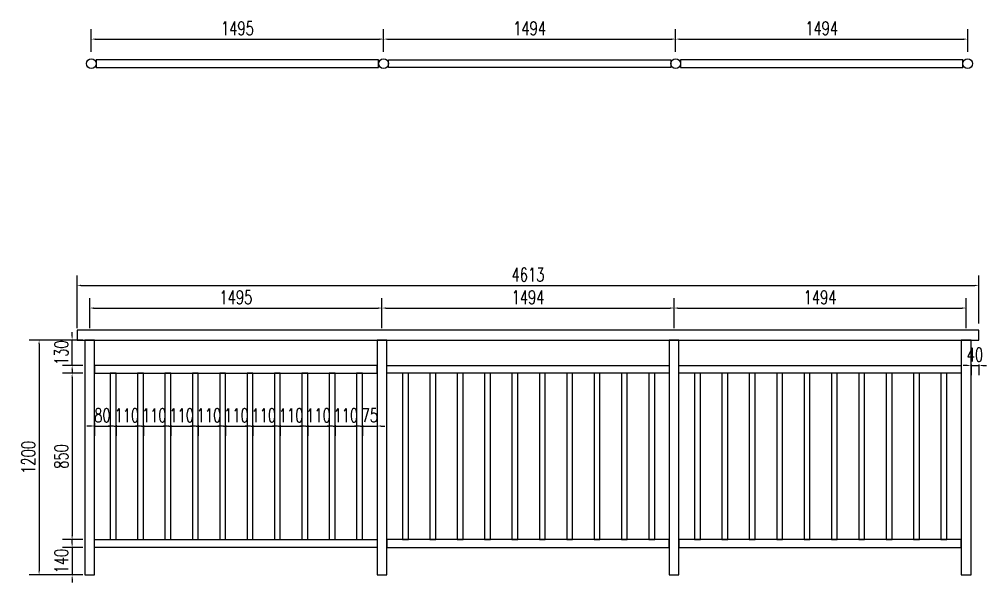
# Model space of a CAD drawing. Header units: millimetres. Extents: x -2430464 to 225692, y -180 to 1805330.
# Drawn here: x -1527160 to -1522212, y 614813 to 617692 of the extents above; entities that cross this region are included whole.
import ezdxf

# ---------------------------------------------------------------- set-up
doc = ezdxf.new("R2010")
doc.units = ezdxf.units.MM
doc.header["$LTSCALE"] = 1000
doc.layers.get('0').update_dxf_attribs({"linetype": 'CONTINUOUS'})
doc.layers.get('DEFPOINTS').update_dxf_attribs({"linetype": 'CONTINUOUS'})
for name, color, linetype in [('W-PLASTIC_RAILINGS塑木栏杆', 6, 'CONTINUOUS'), ('W-STEEL_FRAME钢架', 3, 'CONTINUOUS'), ('W-WOOD_FLOOR木地板', 30, 'CONTINUOUS'), ('景-通用-文字', 7, 'CONTINUOUS')]:
    doc.layers.add(name, color=color, linetype=linetype)
doc.styles.add('STANDARD_T3', font='simplex.shx', dxfattribs={"width": 0.7, "bigfont": 'gbcbig.shx'})
doc.dimstyles.new('W&&20', dxfattribs={"dimtxt": 70, "dimasz": 20, "dimexe": 50, "dimexo": 60, "dimgap": 20, "dimtad": 1, "dimdec": 0, "dimzin": 0, "dimdsep": 46, "dimtxsty": 'STANDARD_T3', "dimcen": 0.09, "dimclrd": 1, "dimclre": 1, "dimclrt": 7, "dimazin": 2, "dimtfac": 1, "dimtdec": 0, "dimtix": 1, "dimtmove": 2, "dimatfit": 3, "dimfxl": 0, "dimtolj": 1, "dimtzin": 0, "dimarcsym": 0})

# ---------------------------------------------------------------- blocks, each defined once
blk = doc.blocks.new('*D1352')
at = {"layer": 'DEFPOINTS', "color": 0, "transparency": 16777216}
for p in [(-1526865, 616052.8), (-1527059, 614852.8), (-1526825, 614852.8)]:
    blk.add_point(p, dxfattribs=at)
at = {"layer": 'W-WOOD_FLOOR木地板', "color": 1, "lineweight": -2, "transparency": 16777216}
for p, q in [((-1526925, 616052.8), (-1527109, 616052.8)), ((-1527059, 616032.8), (-1527059, 614872.8)), ((-1526885, 614852.8), (-1527109, 614852.8))]:
    blk.add_line(p, q, dxfattribs=at)
at = {"layer": 'W-WOOD_FLOOR木地板', "color": 1, "transparency": 16777216}
for points in [[(-1527062.4, 616032.8), (-1527055.7, 616032.8), (-1527059, 616052.8)], [(-1527062.4, 614872.8), (-1527055.7, 614872.8), (-1527059, 614852.8)]]:
    blk.add_solid(points, dxfattribs=at)
at = {"layer": 'W-WOOD_FLOOR木地板', "color": 7, "transparency": 16777216, "insert": (-1527114, 615452.8), "char_height": 70, "attachment_point": 5, "rotation": 90, "style": 'STANDARD_T3'}
blk.add_mtext('\\A1;1200', dxfattribs=at)
blk = doc.blocks.new('*D1339')
at = {"layer": 'DEFPOINTS', "color": 0, "transparency": 16777216}
for p in [(-1526775, 615882.8), (-1526890, 615032.8), (-1526775, 615032.8)]:
    blk.add_point(p, dxfattribs=at)
at = {"layer": 'W-WOOD_FLOOR木地板', "color": 1, "lineweight": -2, "transparency": 16777216}
for p, q in [((-1526835, 615882.8), (-1526940, 615882.8)), ((-1526890, 615862.8), (-1526890, 615052.8)), ((-1526835, 615032.8), (-1526940, 615032.8))]:
    blk.add_line(p, q, dxfattribs=at)
at = {"layer": 'W-WOOD_FLOOR木地板', "color": 1, "transparency": 16777216}
for points in [[(-1526893.4, 615862.8), (-1526886.7, 615862.8), (-1526890, 615882.8)], [(-1526893.4, 615052.8), (-1526886.7, 615052.8), (-1526890, 615032.8)]]:
    blk.add_solid(points, dxfattribs=at)
at = {"layer": 'W-WOOD_FLOOR木地板', "color": 7, "transparency": 16777216, "insert": (-1526945, 615457.8), "char_height": 70, "attachment_point": 5, "rotation": 90, "style": 'STANDARD_T3'}
blk.add_mtext('\\A1;850', dxfattribs=at)
blk = doc.blocks.new('*D1340')
at = {"layer": 'DEFPOINTS', "color": 0, "transparency": 16777216}
for p in [(-1526890, 616052.8), (-1526775, 616052.8), (-1526775, 615922.8)]:
    blk.add_point(p, dxfattribs=at)
at = {"layer": 'W-WOOD_FLOOR木地板', "color": 1, "lineweight": -2, "transparency": 16777216}
for p, q in [((-1526890, 616072.8), (-1526890, 616092.8)), ((-1526835, 616052.8), (-1526940, 616052.8)), ((-1526890, 615922.8), (-1526890, 616052.8)), ((-1526835, 615922.8), (-1526940, 615922.8)), ((-1526890, 615902.8), (-1526890, 615882.8))]:
    blk.add_line(p, q, dxfattribs=at)
at = {"layer": 'W-WOOD_FLOOR木地板', "color": 1, "transparency": 16777216}
for points in [[(-1526893.4, 616072.8), (-1526886.7, 616072.8), (-1526890, 616052.8)], [(-1526893.4, 615902.8), (-1526886.7, 615902.8), (-1526890, 615922.8)]]:
    blk.add_solid(points, dxfattribs=at)
at = {"layer": 'W-WOOD_FLOOR木地板', "color": 7, "transparency": 16777216, "insert": (-1526945, 615987.8), "char_height": 70, "attachment_point": 5, "rotation": 90, "style": 'STANDARD_T3'}
blk.add_mtext('\\A1;130', dxfattribs=at)
blk = doc.blocks.new('*D1353')
at = {"layer": 'DEFPOINTS', "color": 0, "transparency": 16777216}
for p in [(-1526775, 614992.8), (-1526890, 614852.8), (-1526775, 614852.8)]:
    blk.add_point(p, dxfattribs=at)
at = {"layer": 'W-WOOD_FLOOR木地板', "color": 1, "lineweight": -2, "transparency": 16777216}
for p, q in [((-1526890, 615012.8), (-1526890, 615032.8)), ((-1526835, 614992.8), (-1526940, 614992.8)), ((-1526890, 614992.8), (-1526890, 614852.8)), ((-1526835, 614852.8), (-1526940, 614852.8)), ((-1526890, 614832.8), (-1526890, 614812.8))]:
    blk.add_line(p, q, dxfattribs=at)
at = {"layer": 'W-WOOD_FLOOR木地板', "color": 1, "transparency": 16777216}
for points in [[(-1526893.3, 615012.8), (-1526886.6, 615012.8), (-1526890, 614992.8)], [(-1526893.3, 614832.8), (-1526886.6, 614832.8), (-1526890, 614852.8)]]:
    blk.add_solid(points, dxfattribs=at)
at = {"layer": 'W-WOOD_FLOOR木地板', "color": 7, "transparency": 16777216, "insert": (-1526945, 614922.8), "char_height": 70, "attachment_point": 5, "rotation": 90, "style": 'STANDARD_T3'}
blk.add_mtext('\\A1;140', dxfattribs=at)
blk = doc.blocks.new('*D1354')
at = {"layer": 'DEFPOINTS', "color": 0, "transparency": 16777216}
for p in [(-1525305, 616216.3), (-1526800, 616052.8), (-1525305, 616052.8)]:
    blk.add_point(p, dxfattribs=at)
at = {"layer": 'W-WOOD_FLOOR木地板', "color": 1, "lineweight": -2, "transparency": 16777216}
for p, q in [((-1526800, 616112.8), (-1526800, 616266.3)), ((-1525305, 616112.8), (-1525305, 616266.3)), ((-1526780, 616216.3), (-1525325, 616216.3))]:
    blk.add_line(p, q, dxfattribs=at)
at = {"layer": 'W-WOOD_FLOOR木地板', "color": 1, "transparency": 16777216}
for points in [[(-1526780, 616219.6), (-1526780, 616212.9), (-1526800, 616216.3)], [(-1525325, 616219.6), (-1525325, 616212.9), (-1525305, 616216.3)]]:
    blk.add_solid(points, dxfattribs=at)
at = {"layer": 'W-WOOD_FLOOR木地板', "color": 7, "transparency": 16777216, "insert": (-1526052.5, 616271.3), "char_height": 70, "attachment_point": 5, "style": 'STANDARD_T3'}
blk.add_mtext('\\A1;1495', dxfattribs=at)
blk = doc.blocks.new('*D1355')
at = {"layer": 'DEFPOINTS', "color": 0, "transparency": 16777216}
for p in [(-1523811, 616216.3), (-1525305, 616052.8), (-1523811, 616052.8)]:
    blk.add_point(p, dxfattribs=at)
at = {"layer": 'W-WOOD_FLOOR木地板', "color": 1, "lineweight": -2, "transparency": 16777216}
for p, q in [((-1525305, 616112.8), (-1525305, 616266.3)), ((-1523811, 616112.8), (-1523811, 616266.3)), ((-1525285, 616216.3), (-1523831, 616216.3))]:
    blk.add_line(p, q, dxfattribs=at)
at = {"layer": 'W-WOOD_FLOOR木地板', "color": 1, "transparency": 16777216}
for points in [[(-1525285, 616219.6), (-1525285, 616212.9), (-1525305, 616216.3)], [(-1523831, 616219.6), (-1523831, 616212.9), (-1523811, 616216.3)]]:
    blk.add_solid(points, dxfattribs=at)
at = {"layer": 'W-WOOD_FLOOR木地板', "color": 7, "transparency": 16777216, "insert": (-1524558, 616271.3), "char_height": 70, "attachment_point": 5, "style": 'STANDARD_T3'}
blk.add_mtext('\\A1;1494', dxfattribs=at)
blk = doc.blocks.new('*D1356')
at = {"layer": 'DEFPOINTS', "color": 0, "transparency": 16777216}
for p in [(-1522317, 616216.3), (-1523811, 616052.8), (-1522317, 616052.8)]:
    blk.add_point(p, dxfattribs=at)
at = {"layer": 'W-WOOD_FLOOR木地板', "color": 1, "lineweight": -2, "transparency": 16777216}
for p, q in [((-1523811, 616112.8), (-1523811, 616266.3)), ((-1522317, 616112.8), (-1522317, 616266.3)), ((-1523791, 616216.3), (-1522337, 616216.3))]:
    blk.add_line(p, q, dxfattribs=at)
at = {"layer": 'W-WOOD_FLOOR木地板', "color": 1, "transparency": 16777216}
for points in [[(-1523791, 616219.6), (-1523791, 616212.9), (-1523811, 616216.3)], [(-1522337, 616219.6), (-1522337, 616212.9), (-1522317, 616216.3)]]:
    blk.add_solid(points, dxfattribs=at)
at = {"layer": 'W-WOOD_FLOOR木地板', "color": 7, "transparency": 16777216, "insert": (-1523064, 616271.3), "char_height": 70, "attachment_point": 5, "style": 'STANDARD_T3'}
blk.add_mtext('\\A1;1494', dxfattribs=at)
blk = doc.blocks.new('*U1337')
at = {"layer": 'W-PLASTIC_RAILINGS塑木栏杆'}
blk.add_lwpolyline([(-15, -420), (15, -420), (15, 430), (-15, 430)], close=True, dxfattribs=at)
blk = doc.blocks.new('*U1338')
at = {"layer": 'W-PLASTIC_RAILINGS塑木栏杆', "color": 0, "linetype": 'ByBlock', "lineweight": -2, "transparency": 16777216}
for p in [(0, 0), (140, 0), (280, 0), (420, 0), (560, 0), (700, 0), (840, 0), (980, 0), (1120, 0), (1260, 0)]:
    blk.add_blockref('*U1337', p, dxfattribs=at)
blk = doc.blocks.new('*D1341')
at = {"layer": 'DEFPOINTS', "color": 0, "transparency": 16777216}
for p in [(-1526775, 615690.3), (-1526695, 615690.3), (-1526695, 615613.3)]:
    blk.add_point(p, dxfattribs=at)
at = {"layer": 'W-WOOD_FLOOR木地板', "color": 1, "lineweight": -2, "transparency": 16777216}
for p, q in [((-1526775, 615630.3), (-1526775, 615563.3)), ((-1526695, 615630.3), (-1526695, 615563.3)), ((-1526795, 615613.3), (-1526815, 615613.3)), ((-1526775, 615613.3), (-1526695, 615613.3)), ((-1526675, 615613.3), (-1526655, 615613.3))]:
    blk.add_line(p, q, dxfattribs=at)
at = {"layer": 'W-WOOD_FLOOR木地板', "color": 1, "transparency": 16777216}
for points in [[(-1526795, 615616.6), (-1526795, 615609.9), (-1526775, 615613.3)], [(-1526675, 615616.6), (-1526675, 615609.9), (-1526695, 615613.3)]]:
    blk.add_solid(points, dxfattribs=at)
at = {"layer": 'W-WOOD_FLOOR木地板', "color": 7, "transparency": 16777216, "insert": (-1526735, 615668.3), "char_height": 70, "attachment_point": 5, "style": 'STANDARD_T3'}
blk.add_mtext('\\A1;80', dxfattribs=at)
blk = doc.blocks.new('*D1342')
at = {"layer": 'DEFPOINTS', "color": 0, "transparency": 16777216}
for p in [(-1525825, 615737.2), (-1525715, 615737.2), (-1525715, 615613.3)]:
    blk.add_point(p, dxfattribs=at)
at = {"layer": '景-通用-文字', "color": 1, "lineweight": -2, "transparency": 16777216}
for p, q in [((-1525845, 615613.3), (-1525865, 615613.3)), ((-1525825, 615618.3), (-1525825, 615563.3)), ((-1525825, 615613.3), (-1525715, 615613.3)), ((-1525715, 615618.3), (-1525715, 615563.3)), ((-1525695, 615613.3), (-1525675, 615613.3))]:
    blk.add_line(p, q, dxfattribs=at)
at = {"layer": '景-通用-文字', "color": 1, "transparency": 16777216}
for points in [[(-1525845, 615616.6), (-1525845, 615609.9), (-1525825, 615613.3)], [(-1525695, 615616.6), (-1525695, 615609.9), (-1525715, 615613.3)]]:
    blk.add_solid(points, dxfattribs=at)
at = {"layer": '景-通用-文字', "color": 7, "transparency": 16777216, "insert": (-1525770, 615668.3), "char_height": 70, "attachment_point": 5, "style": 'STANDARD_T3'}
blk.add_mtext('\\A1;110', dxfattribs=at)
blk = doc.blocks.new('*D1343')
at = {"layer": 'DEFPOINTS', "color": 0, "transparency": 16777216}
for p in [(-1525545, 615737.2), (-1525435, 615737.2), (-1525435, 615613.3)]:
    blk.add_point(p, dxfattribs=at)
at = {"layer": '景-通用-文字', "color": 1, "lineweight": -2, "transparency": 16777216}
for p, q in [((-1525565, 615613.3), (-1525585, 615613.3)), ((-1525545, 615618.3), (-1525545, 615563.3)), ((-1525545, 615613.3), (-1525435, 615613.3)), ((-1525435, 615618.3), (-1525435, 615563.3)), ((-1525415, 615613.3), (-1525395, 615613.3))]:
    blk.add_line(p, q, dxfattribs=at)
at = {"layer": '景-通用-文字', "color": 1, "transparency": 16777216}
for points in [[(-1525565, 615616.6), (-1525565, 615609.9), (-1525545, 615613.3)], [(-1525415, 615616.6), (-1525415, 615609.9), (-1525435, 615613.3)]]:
    blk.add_solid(points, dxfattribs=at)
at = {"layer": '景-通用-文字', "color": 7, "transparency": 16777216, "insert": (-1525490, 615668.3), "char_height": 70, "attachment_point": 5, "style": 'STANDARD_T3'}
blk.add_mtext('\\A1;110', dxfattribs=at)
blk = doc.blocks.new('*D1344')
at = {"layer": 'DEFPOINTS', "color": 0, "transparency": 16777216}
for p in [(-1525405, 615737.2), (-1525330, 615737.2), (-1525330, 615613.3)]:
    blk.add_point(p, dxfattribs=at)
at = {"layer": '景-通用-文字', "color": 1, "lineweight": -2, "transparency": 16777216}
for p, q in [((-1525425, 615613.3), (-1525445, 615613.3)), ((-1525405, 615618.3), (-1525405, 615563.3)), ((-1525405, 615613.3), (-1525330, 615613.3)), ((-1525330, 615618.3), (-1525330, 615563.3)), ((-1525310, 615613.3), (-1525290, 615613.3))]:
    blk.add_line(p, q, dxfattribs=at)
at = {"layer": '景-通用-文字', "color": 1, "transparency": 16777216}
for points in [[(-1525425, 615616.6), (-1525425, 615609.9), (-1525405, 615613.3)], [(-1525310, 615616.6), (-1525310, 615609.9), (-1525330, 615613.3)]]:
    blk.add_solid(points, dxfattribs=at)
at = {"layer": '景-通用-文字', "color": 7, "transparency": 16777216, "insert": (-1525367.5, 615668.3), "char_height": 70, "attachment_point": 5, "style": 'STANDARD_T3'}
blk.add_mtext('\\A1;75', dxfattribs=at)
blk = doc.blocks.new('*D1345')
at = {"layer": 'DEFPOINTS', "color": 0, "transparency": 16777216}
for p in [(-1525685, 615737.2), (-1525575, 615737.2), (-1525575, 615613.3)]:
    blk.add_point(p, dxfattribs=at)
at = {"layer": '景-通用-文字', "color": 1, "lineweight": -2, "transparency": 16777216}
for p, q in [((-1525705, 615613.3), (-1525725, 615613.3)), ((-1525685, 615618.3), (-1525685, 615563.3)), ((-1525685, 615613.3), (-1525575, 615613.3)), ((-1525575, 615618.3), (-1525575, 615563.3)), ((-1525555, 615613.3), (-1525535, 615613.3))]:
    blk.add_line(p, q, dxfattribs=at)
at = {"layer": '景-通用-文字', "color": 1, "transparency": 16777216}
for points in [[(-1525705, 615616.6), (-1525705, 615609.9), (-1525685, 615613.3)], [(-1525555, 615616.6), (-1525555, 615609.9), (-1525575, 615613.3)]]:
    blk.add_solid(points, dxfattribs=at)
at = {"layer": '景-通用-文字', "color": 7, "transparency": 16777216, "insert": (-1525630, 615668.3), "char_height": 70, "attachment_point": 5, "style": 'STANDARD_T3'}
blk.add_mtext('\\A1;110', dxfattribs=at)
blk = doc.blocks.new('*D1346')
at = {"layer": 'DEFPOINTS', "color": 0, "transparency": 16777216}
for p in [(-1525965, 615737.2), (-1525855, 615737.2), (-1525855, 615613.3)]:
    blk.add_point(p, dxfattribs=at)
at = {"layer": '景-通用-文字', "color": 1, "lineweight": -2, "transparency": 16777216}
for p, q in [((-1525985, 615613.3), (-1526005, 615613.3)), ((-1525965, 615618.3), (-1525965, 615563.3)), ((-1525965, 615613.3), (-1525855, 615613.3)), ((-1525855, 615618.3), (-1525855, 615563.3)), ((-1525835, 615613.3), (-1525815, 615613.3))]:
    blk.add_line(p, q, dxfattribs=at)
at = {"layer": '景-通用-文字', "color": 1, "transparency": 16777216}
for points in [[(-1525985, 615616.6), (-1525985, 615609.9), (-1525965, 615613.3)], [(-1525835, 615616.6), (-1525835, 615609.9), (-1525855, 615613.3)]]:
    blk.add_solid(points, dxfattribs=at)
at = {"layer": '景-通用-文字', "color": 7, "transparency": 16777216, "insert": (-1525910, 615668.3), "char_height": 70, "attachment_point": 5, "style": 'STANDARD_T3'}
blk.add_mtext('\\A1;110', dxfattribs=at)
blk = doc.blocks.new('*D1347')
at = {"layer": 'DEFPOINTS', "color": 0, "transparency": 16777216}
for p in [(-1526105, 615737.2), (-1525995, 615737.2), (-1525995, 615613.3)]:
    blk.add_point(p, dxfattribs=at)
at = {"layer": '景-通用-文字', "color": 1, "lineweight": -2, "transparency": 16777216}
for p, q in [((-1526125, 615613.3), (-1526145, 615613.3)), ((-1526105, 615618.3), (-1526105, 615563.3)), ((-1526105, 615613.3), (-1525995, 615613.3)), ((-1525995, 615618.3), (-1525995, 615563.3)), ((-1525975, 615613.3), (-1525955, 615613.3))]:
    blk.add_line(p, q, dxfattribs=at)
at = {"layer": '景-通用-文字', "color": 1, "transparency": 16777216}
for points in [[(-1526125, 615616.6), (-1526125, 615609.9), (-1526105, 615613.3)], [(-1525975, 615616.6), (-1525975, 615609.9), (-1525995, 615613.3)]]:
    blk.add_solid(points, dxfattribs=at)
at = {"layer": '景-通用-文字', "color": 7, "transparency": 16777216, "insert": (-1526050, 615668.3), "char_height": 70, "attachment_point": 5, "style": 'STANDARD_T3'}
blk.add_mtext('\\A1;110', dxfattribs=at)
blk = doc.blocks.new('*D1348')
at = {"layer": 'DEFPOINTS', "color": 0, "transparency": 16777216}
for p in [(-1526245, 615737.2), (-1526135, 615737.2), (-1526135, 615613.3)]:
    blk.add_point(p, dxfattribs=at)
at = {"layer": '景-通用-文字', "color": 1, "lineweight": -2, "transparency": 16777216}
for p, q in [((-1526265, 615613.3), (-1526285, 615613.3)), ((-1526245, 615618.3), (-1526245, 615563.3)), ((-1526245, 615613.3), (-1526135, 615613.3)), ((-1526135, 615618.3), (-1526135, 615563.3)), ((-1526115, 615613.3), (-1526095, 615613.3))]:
    blk.add_line(p, q, dxfattribs=at)
at = {"layer": '景-通用-文字', "color": 1, "transparency": 16777216}
for points in [[(-1526265, 615616.6), (-1526265, 615609.9), (-1526245, 615613.3)], [(-1526115, 615616.6), (-1526115, 615609.9), (-1526135, 615613.3)]]:
    blk.add_solid(points, dxfattribs=at)
at = {"layer": '景-通用-文字', "color": 7, "transparency": 16777216, "insert": (-1526190, 615668.3), "char_height": 70, "attachment_point": 5, "style": 'STANDARD_T3'}
blk.add_mtext('\\A1;110', dxfattribs=at)
blk = doc.blocks.new('*D1349')
at = {"layer": 'DEFPOINTS', "color": 0, "transparency": 16777216}
for p in [(-1526385, 615737.2), (-1526275, 615737.2), (-1526275, 615613.3)]:
    blk.add_point(p, dxfattribs=at)
at = {"layer": '景-通用-文字', "color": 1, "lineweight": -2, "transparency": 16777216}
for p, q in [((-1526405, 615613.3), (-1526425, 615613.3)), ((-1526385, 615618.3), (-1526385, 615563.3)), ((-1526385, 615613.3), (-1526275, 615613.3)), ((-1526275, 615618.3), (-1526275, 615563.3)), ((-1526255, 615613.3), (-1526235, 615613.3))]:
    blk.add_line(p, q, dxfattribs=at)
at = {"layer": '景-通用-文字', "color": 1, "transparency": 16777216}
for points in [[(-1526405, 615616.6), (-1526405, 615609.9), (-1526385, 615613.3)], [(-1526255, 615616.6), (-1526255, 615609.9), (-1526275, 615613.3)]]:
    blk.add_solid(points, dxfattribs=at)
at = {"layer": '景-通用-文字', "color": 7, "transparency": 16777216, "insert": (-1526330, 615668.3), "char_height": 70, "attachment_point": 5, "style": 'STANDARD_T3'}
blk.add_mtext('\\A1;110', dxfattribs=at)
blk = doc.blocks.new('*D1350')
at = {"layer": 'DEFPOINTS', "color": 0, "transparency": 16777216}
for p in [(-1526525, 615737.2), (-1526415, 615737.2), (-1526415, 615613.3)]:
    blk.add_point(p, dxfattribs=at)
at = {"layer": '景-通用-文字', "color": 1, "lineweight": -2, "transparency": 16777216}
for p, q in [((-1526545, 615613.3), (-1526565, 615613.3)), ((-1526525, 615618.3), (-1526525, 615563.3)), ((-1526525, 615613.3), (-1526415, 615613.3)), ((-1526415, 615618.3), (-1526415, 615563.3)), ((-1526395, 615613.3), (-1526375, 615613.3))]:
    blk.add_line(p, q, dxfattribs=at)
at = {"layer": '景-通用-文字', "color": 1, "transparency": 16777216}
for points in [[(-1526545, 615616.6), (-1526545, 615609.9), (-1526525, 615613.3)], [(-1526395, 615616.6), (-1526395, 615609.9), (-1526415, 615613.3)]]:
    blk.add_solid(points, dxfattribs=at)
at = {"layer": '景-通用-文字', "color": 7, "transparency": 16777216, "insert": (-1526470, 615668.3), "char_height": 70, "attachment_point": 5, "style": 'STANDARD_T3'}
blk.add_mtext('\\A1;110', dxfattribs=at)
blk = doc.blocks.new('*D1351')
at = {"layer": 'DEFPOINTS', "color": 0, "transparency": 16777216}
for p in [(-1526665, 615737.2), (-1526555, 615737.2), (-1526555, 615613.3)]:
    blk.add_point(p, dxfattribs=at)
at = {"layer": '景-通用-文字', "color": 1, "lineweight": -2, "transparency": 16777216}
for p, q in [((-1526685, 615613.3), (-1526705, 615613.3)), ((-1526665, 615618.3), (-1526665, 615563.3)), ((-1526665, 615613.3), (-1526555, 615613.3)), ((-1526555, 615618.3), (-1526555, 615563.3)), ((-1526535, 615613.3), (-1526515, 615613.3))]:
    blk.add_line(p, q, dxfattribs=at)
at = {"layer": '景-通用-文字', "color": 1, "transparency": 16777216}
for points in [[(-1526685, 615616.6), (-1526685, 615609.9), (-1526665, 615613.3)], [(-1526535, 615616.6), (-1526535, 615609.9), (-1526555, 615613.3)]]:
    blk.add_solid(points, dxfattribs=at)
at = {"layer": '景-通用-文字', "color": 7, "transparency": 16777216, "insert": (-1526610, 615668.3), "char_height": 70, "attachment_point": 5, "style": 'STANDARD_T3'}
blk.add_mtext('\\A1;110', dxfattribs=at)
blk = doc.blocks.new('*U1333')
at = {"layer": 'W-PLASTIC_RAILINGS塑木栏杆'}
blk.add_lwpolyline([(-15, -420), (15, -420), (15, 430), (-15, 430)], close=True, dxfattribs=at)
blk = doc.blocks.new('*U1334')
at = {"layer": 'W-PLASTIC_RAILINGS塑木栏杆', "color": 0, "linetype": 'ByBlock', "lineweight": -2, "transparency": 16777216}
for p in [(0, 0), (140, 0), (280, 0), (420, 0), (560, 0), (700, 0), (840, 0), (980, 0), (1120, 0), (1260, 0)]:
    blk.add_blockref('*U1333', p, dxfattribs=at)
blk = doc.blocks.new('*U1335')
at = {"layer": 'W-PLASTIC_RAILINGS塑木栏杆'}
blk.add_lwpolyline([(-15, -420), (15, -420), (15, 430), (-15, 430)], close=True, dxfattribs=at)
blk = doc.blocks.new('*U1336')
at = {"layer": 'W-PLASTIC_RAILINGS塑木栏杆', "color": 0, "linetype": 'ByBlock', "lineweight": -2, "transparency": 16777216}
for p in [(0, 0), (140, 0), (280, 0), (420, 0), (560, 0), (700, 0), (840, 0), (980, 0), (1120, 0), (1260, 0)]:
    blk.add_blockref('*U1335', p, dxfattribs=at)
blk = doc.blocks.new('*D2120')
at = {"color": 1, "lineweight": -2, "transparency": 16777216}
for p, q in [((-1522312, 615922.8), (-1522332, 615922.8)), ((-1522292, 615927.8), (-1522292, 615872.8)), ((-1522292, 615922.8), (-1522252, 615922.8)), ((-1522252, 615927.8), (-1522252, 615872.8)), ((-1522232, 615922.8), (-1522212, 615922.8))]:
    blk.add_line(p, q, dxfattribs=at)
at = {"color": 1, "transparency": 16777216}
for points in [[(-1522312, 615926.1), (-1522312, 615919.4), (-1522292, 615922.8)], [(-1522232, 615926.1), (-1522232, 615919.4), (-1522252, 615922.8)]]:
    blk.add_solid(points, dxfattribs=at)
at = {"layer": 'DEFPOINTS', "color": 0, "transparency": 16777216}
for p in [(-1522292, 616052.8), (-1522252, 616052.8), (-1522252, 615922.8)]:
    blk.add_point(p, dxfattribs=at)
at = {"color": 7, "transparency": 16777216, "insert": (-1522272, 615977.8), "char_height": 70, "attachment_point": 5, "style": 'STANDARD_T3'}
blk.add_mtext('\\A1;40', dxfattribs=at)
blk = doc.blocks.new('*D2121')
at = {"layer": 'DEFPOINTS', "color": 0, "transparency": 16777216}
for p in [(-1522252, 616331.9), (-1522252, 616077.8), (-1526865, 616052.8)]:
    blk.add_point(p, dxfattribs=at)
at = {"layer": 'W-WOOD_FLOOR木地板', "color": 1, "lineweight": -2, "transparency": 16777216}
for p, q in [((-1526865, 616112.8), (-1526865, 616381.9)), ((-1522252, 616137.8), (-1522252, 616381.9)), ((-1526845, 616331.9), (-1522272, 616331.9))]:
    blk.add_line(p, q, dxfattribs=at)
at = {"layer": 'W-WOOD_FLOOR木地板', "color": 1, "transparency": 16777216}
for points in [[(-1526845, 616335.3), (-1526845, 616328.6), (-1526865, 616331.9)], [(-1522272, 616335.3), (-1522272, 616328.6), (-1522252, 616331.9)]]:
    blk.add_solid(points, dxfattribs=at)
at = {"layer": 'W-WOOD_FLOOR木地板', "color": 7, "transparency": 16777216, "insert": (-1524558.5, 616386.9), "char_height": 70, "attachment_point": 5, "style": 'STANDARD_T3'}
blk.add_mtext('\\A1;4613', dxfattribs=at)
blk = doc.blocks.new('*D2239')
at = {"layer": 'DEFPOINTS', "color": 0, "transparency": 16777216}
for p in [(-1525297, 617590.8), (-1526792, 617465.6), (-1525297, 617465.6)]:
    blk.add_point(p, dxfattribs=at)
at = {"layer": 'W-STEEL_FRAME钢架', "color": 1, "lineweight": -2, "transparency": 16777216}
for p, q in [((-1526792, 617525.6), (-1526792, 617640.8)), ((-1525297, 617525.6), (-1525297, 617640.8)), ((-1526772, 617590.8), (-1525317, 617590.8))]:
    blk.add_line(p, q, dxfattribs=at)
at = {"layer": 'W-STEEL_FRAME钢架', "color": 1, "transparency": 16777216}
for points in [[(-1526772, 617594.1), (-1526772, 617587.5), (-1526792, 617590.8)], [(-1525317, 617594.1), (-1525317, 617587.5), (-1525297, 617590.8)]]:
    blk.add_solid(points, dxfattribs=at)
at = {"layer": 'W-STEEL_FRAME钢架', "color": 7, "transparency": 16777216, "insert": (-1526044.5, 617645.8), "char_height": 70, "attachment_point": 5, "style": 'STANDARD_T3'}
blk.add_mtext('\\A1;1495', dxfattribs=at)
blk = doc.blocks.new('*D2240')
at = {"layer": 'DEFPOINTS', "color": 0, "transparency": 16777216}
for p in [(-1523803, 617590.8), (-1525297, 617465.6), (-1523803, 617465.6)]:
    blk.add_point(p, dxfattribs=at)
at = {"layer": 'W-STEEL_FRAME钢架', "color": 1, "lineweight": -2, "transparency": 16777216}
for p, q in [((-1525297, 617525.6), (-1525297, 617640.8)), ((-1523803, 617525.6), (-1523803, 617640.8)), ((-1525277, 617590.8), (-1523823, 617590.8))]:
    blk.add_line(p, q, dxfattribs=at)
at = {"layer": 'W-STEEL_FRAME钢架', "color": 1, "transparency": 16777216}
for points in [[(-1525277, 617594.1), (-1525277, 617587.5), (-1525297, 617590.8)], [(-1523823, 617594.1), (-1523823, 617587.5), (-1523803, 617590.8)]]:
    blk.add_solid(points, dxfattribs=at)
at = {"layer": 'W-STEEL_FRAME钢架', "color": 7, "transparency": 16777216, "insert": (-1524550, 617645.8), "char_height": 70, "attachment_point": 5, "style": 'STANDARD_T3'}
blk.add_mtext('\\A1;1494', dxfattribs=at)
blk = doc.blocks.new('*D2241')
at = {"layer": 'DEFPOINTS', "color": 0, "transparency": 16777216}
for p in [(-1522309, 617590.8), (-1523803, 617465.6), (-1522309, 617465.6)]:
    blk.add_point(p, dxfattribs=at)
at = {"layer": 'W-STEEL_FRAME钢架', "color": 1, "lineweight": -2, "transparency": 16777216}
for p, q in [((-1523803, 617525.6), (-1523803, 617640.8)), ((-1522309, 617525.6), (-1522309, 617640.8)), ((-1523783, 617590.8), (-1522329, 617590.8))]:
    blk.add_line(p, q, dxfattribs=at)
at = {"layer": 'W-STEEL_FRAME钢架', "color": 1, "transparency": 16777216}
for points in [[(-1523783, 617594.1), (-1523783, 617587.5), (-1523803, 617590.8)], [(-1522329, 617594.1), (-1522329, 617587.5), (-1522309, 617590.8)]]:
    blk.add_solid(points, dxfattribs=at)
at = {"layer": 'W-STEEL_FRAME钢架', "color": 7, "transparency": 16777216, "insert": (-1523056, 617645.8), "char_height": 70, "attachment_point": 5, "style": 'STANDARD_T3'}
blk.add_mtext('\\A1;1494', dxfattribs=at)

msp = doc.modelspace()

# ---------------------------------------------------------------- linework, layer by layer
at = {"layer": 'W-PLASTIC_RAILINGS塑木栏杆'}
for points in [[(-1526766.99, 617445.6), (-1525321.99, 617445.6), (-1525321.99, 617485.6), (-1526766.99, 617485.6)], [(-1523827.99, 617445.6), (-1525271.99, 617445.6), (-1525271.99, 617485.6), (-1523827.99, 617485.6)], [(-1523777.99, 617445.6), (-1522333.99, 617445.6), (-1522333.99, 617485.6), (-1523777.99, 617485.6)], [(-1526865.03, 616052.76), (-1522252.03, 616052.76), (-1522252.03, 616102.76), (-1526865.03, 616102.76)], [(-1526825.03, 614852.76), (-1526775.03, 614852.76), (-1526775.03, 616052.76), (-1526825.03, 616052.76)], [(-1525330.03, 614852.76), (-1525280.03, 614852.76), (-1525280.03, 616052.76), (-1525330.03, 616052.76)], [(-1523836.03, 614852.76), (-1523786.03, 614852.76), (-1523786.03, 616052.76), (-1523836.03, 616052.76)], [(-1522342.03, 614852.76), (-1522292.03, 614852.76), (-1522292.03, 616052.76), (-1522342.03, 616052.76)], [(-1526775.03, 615882.76), (-1525330.03, 615882.76), (-1525330.03, 615922.76), (-1526775.03, 615922.76)], [(-1523836.03, 615882.76), (-1525280.03, 615882.76), (-1525280.03, 615922.76), (-1523836.03, 615922.76)], [(-1522342.03, 615882.76), (-1523786.03, 615882.76), (-1523786.03, 615922.76), (-1522342.03, 615922.76)], [(-1526775.03, 615032.76), (-1525330.03, 615032.76), (-1525330.03, 614992.76), (-1526775.03, 614992.76)], [(-1523836.03, 615032.76), (-1525280.03, 615032.76), (-1525280.03, 614992.76), (-1523836.03, 614992.76)], [(-1522342.03, 615032.76), (-1523786.03, 615032.76), (-1523786.03, 614992.76), (-1522342.03, 614992.76)]]:
    msp.add_lwpolyline(points, close=True, dxfattribs=at)
for centre in [(-1526791.99, 617465.6), (-1525296.99, 617465.6), (-1523802.99, 617465.6), (-1522308.99, 617465.6)]:
    msp.add_circle(centre, 25, dxfattribs=at)

# ---------------------------------------------------------------- block references
for name, p in [('*U1338', (-1526680.03, 615452.76)), ('*U1334', (-1525185.03, 615452.76)), ('*U1336', (-1523691.03, 615452.76))]:
    msp.add_blockref(name, p, dxfattribs=at)

# ---------------------------------------------------------------- dimensions: what is measured, and where the dimension line sits
at = {"color": 1}
dim = msp.add_linear_dim(base=(-1522252.03, 615922.76), p1=(-1522292.03, 616052.76), p2=(-1522252.03, 616052.76), dimstyle='W&&20', override={"dimfxl": 5, "dimfxlon": 1, "dimarcsym": 2}, dxfattribs=at)
dim.commit()
dim.dimension.update_dxf_attribs({"geometry": '*D2120', "text_midpoint": (-1522272.03, 615977.76)})
at = {"layer": 'W-STEEL_FRAME钢架'}
for base, p1, p2, picture, middle in [((-1525296.99, 617590.8), (-1526791.99, 617465.6), (-1525296.99, 617465.6), '*D2239', (-1526044.49, 617645.8)), ((-1523802.99, 617590.8), (-1525296.99, 617465.6), (-1523802.99, 617465.6), '*D2240', (-1524549.99, 617645.8)), ((-1522308.99, 617590.8), (-1523802.99, 617465.6), (-1522308.99, 617465.6), '*D2241', (-1523055.99, 617645.8))]:
    dim = msp.add_linear_dim(base=base, p1=p1, p2=p2, dimstyle='W&&20', dxfattribs=at)
    dim.commit()
    dim.dimension.update_dxf_attribs({"geometry": picture, "text_midpoint": middle})
at = {"layer": 'W-WOOD_FLOOR木地板'}
for base, p1, p2, picture, middle in [((-1522252.03, 616331.92), (-1526865.03, 616052.76), (-1522252.03, 616077.76), '*D2121', (-1524558.53, 616386.92)), ((-1525305.03, 616216.26), (-1526800.03, 616052.76), (-1525305.03, 616052.76), '*D1354', (-1526052.53, 616271.26)), ((-1523811.03, 616216.26), (-1525305.03, 616052.76), (-1523811.03, 616052.76), '*D1355', (-1524558.03, 616271.26)), ((-1522317.03, 616216.26), (-1523811.03, 616052.76), (-1522317.03, 616052.76), '*D1356', (-1523064.03, 616271.26)), ((-1526695.03, 615613.26), (-1526775.03, 615690.26), (-1526695.03, 615690.26), '*D1341', (-1526735.03, 615668.26))]:
    dim = msp.add_linear_dim(base=base, p1=p1, p2=p2, dimstyle='W&&20', dxfattribs=at)
    dim.commit()
    dim.dimension.update_dxf_attribs({"geometry": picture, "text_midpoint": middle})
for base, p1, p2, picture, middle in [((-1526890.03, 616052.76), (-1526775.03, 615922.76), (-1526775.03, 616052.76), '*D1340', (-1526945.03, 615987.76)), ((-1527059.03, 614852.76), (-1526865.03, 616052.76), (-1526825.03, 614852.76), '*D1352', (-1527114.03, 615452.76)), ((-1526890.03, 615032.76), (-1526775.03, 615882.76), (-1526775.03, 615032.76), '*D1339', (-1526945.03, 615457.76)), ((-1526889.97, 614852.76), (-1526775.03, 614992.76), (-1526775.03, 614852.76), '*D1353', (-1526944.97, 614922.76))]:
    dim = msp.add_linear_dim(base=base, p1=p1, p2=p2, angle=90, dimstyle='W&&20', dxfattribs=at)
    dim.commit()
    dim.dimension.update_dxf_attribs({"geometry": picture, "text_midpoint": middle})
at = {"layer": '景-通用-文字', "color": 3}
for base, p1, p2, picture, middle in [((-1526555.03, 615613.26), (-1526665.03, 615737.17), (-1526555.03, 615737.17), '*D1351', (-1526610.03, 615668.26)), ((-1526415.03, 615613.26), (-1526525.03, 615737.17), (-1526415.03, 615737.17), '*D1350', (-1526470.03, 615668.26)), ((-1526275.03, 615613.26), (-1526385.03, 615737.17), (-1526275.03, 615737.17), '*D1349', (-1526330.03, 615668.26)), ((-1526135.03, 615613.26), (-1526245.03, 615737.17), (-1526135.03, 615737.17), '*D1348', (-1526190.03, 615668.26)), ((-1525995.03, 615613.26), (-1526105.03, 615737.17), (-1525995.03, 615737.17), '*D1347', (-1526050.03, 615668.26)), ((-1525855.03, 615613.26), (-1525965.03, 615737.17), (-1525855.03, 615737.17), '*D1346', (-1525910.03, 615668.26)), ((-1525715.03, 615613.26), (-1525825.03, 615737.17), (-1525715.03, 615737.17), '*D1342', (-1525770.03, 615668.26)), ((-1525575.03, 615613.26), (-1525685.03, 615737.17), (-1525575.03, 615737.17), '*D1345', (-1525630.03, 615668.26)), ((-1525435.03, 615613.26), (-1525545.03, 615737.17), (-1525435.03, 615737.17), '*D1343', (-1525490.03, 615668.26)), ((-1525330.03, 615613.26), (-1525405.03, 615737.17), (-1525330.03, 615737.17), '*D1344', (-1525367.53, 615668.26))]:
    dim = msp.add_linear_dim(base=base, p1=p1, p2=p2, dimstyle='W&&20', override={"dimfxl": 5, "dimfxlon": 1, "dimarcsym": 2}, dxfattribs=at)
    dim.commit()
    dim.dimension.update_dxf_attribs({"geometry": picture, "text_midpoint": middle})

doc.saveas('drawing.dxf')
